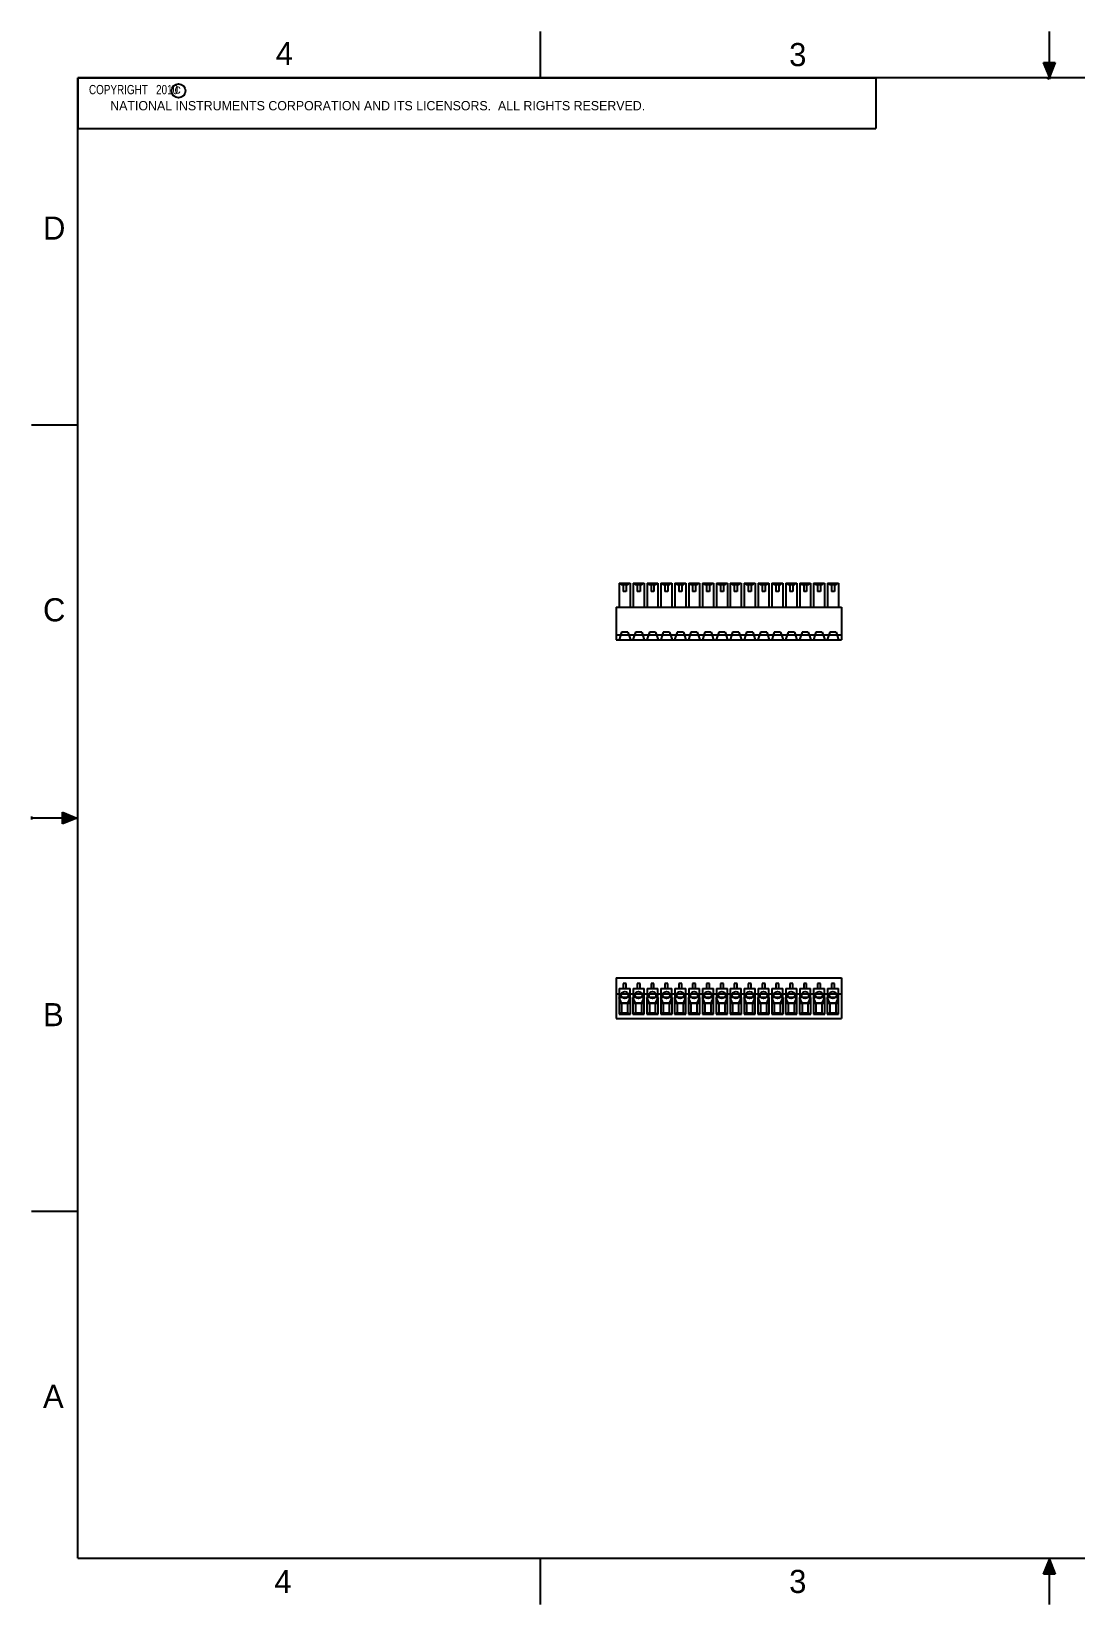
# Model space of a CAD drawing. Header units: inches. Extents: x 0 to 22, y 0 to 17.
# Drawn here: x 0 to 11.28, y 0 to 17 of the extents above; entities that cross this region are included whole.
import ezdxf

# ---------------------------------------------------------------- set-up
doc = ezdxf.new("R2010")
doc.units = ezdxf.units.IN
doc.header["$LTSCALE"] = 1.21
doc.header["$MEASUREMENT"] = 0
doc.layers.get('0').update_dxf_attribs({"linetype": 'CONTINUOUS'})
doc.styles.get("Standard").update_dxf_attribs({"font": 'txt', "width": 0.8})

msp = doc.modelspace()

# ---------------------------------------------------------------- hatches: boundary and pattern name
at = {"linetype": 'CONTINUOUS'}
for points in [[(11, 16.51), (10.938, 16.666), (11.062, 16.666)], [(0.334, 8.562), (0.49, 8.5), (0.334, 8.438)], [(10.938, 0.329), (11, 0.485), (11.062, 0.329)]]:
    msp.add_hatch(color=2, dxfattribs=at).paths.add_polyline_path(points)

# ---------------------------------------------------------------- linework, layer by layer
at = {"color": 2, "linetype": 'CONTINUOUS'}
for p, q in [((5.5, 16.5), (5.5, 17)), ((11, 16.485), (11, 17)), ((11, 16.51), (10.938, 16.666)), ((10.938, 16.666), (11.062, 16.666)), ((11.062, 16.666), (11, 16.51)), ((0.5, 16.5), (9.125, 16.5)), ((0.5, 16.5), (0.5, 15.953)), ((9.125, 16.5), (9.125, 15.953)), ((11.015, 16.515), (10.985, 16.485)), ((10.985, 16.485), (11, 16.515)), ((11, 16.485), (11.015, 16.515)), ((0.5, 15.953), (9.125, 15.953)), ((0, 12.75), (0.5, 12.75)), ((0, 8.515), (0, 8.485)), ((0.334, 8.438), (0.334, 8.562)), ((0.334, 8.562), (0.49, 8.5)), ((0.49, 8.5), (0, 8.5)), ((0.49, 8.5), (0.334, 8.438)), ((0, 4.25), (0.5, 4.25)), ((5.5, 0), (5.5, 0.5)), ((10.938, 0.329), (11, 0.485)), ((11, 0.485), (11.062, 0.329)), ((11, 0), (11, 0.485)), ((11.062, 0.329), (10.938, 0.329))]:
    msp.add_line(p, q, dxfattribs=at)
at = {"color": 7, "linetype": 'CONTINUOUS'}
for p, q in [((6.352, 11.037), (6.352, 10.777)), ((6.352, 11.037), (6.47, 11.037)), ((6.373, 11.02), (6.373, 11.037)), ((6.449, 11.02), (6.373, 11.02)), ((6.395, 11.037), (6.395, 10.949)), ((6.427, 10.949), (6.395, 10.949)), ((6.427, 11.037), (6.427, 10.949)), ((6.449, 11.02), (6.449, 11.037)), ((6.47, 11.037), (6.47, 10.777)), ((6.502, 11.037), (6.502, 10.777)), ((6.502, 11.037), (6.62, 11.037)), ((6.523, 11.02), (6.523, 11.037)), ((6.599, 11.02), (6.523, 11.02)), ((6.545, 11.037), (6.545, 10.949)), ((6.577, 10.949), (6.545, 10.949)), ((6.577, 11.037), (6.577, 10.949)), ((6.599, 11.02), (6.599, 11.037)), ((6.62, 11.037), (6.62, 10.777)), ((6.652, 11.037), (6.652, 10.777)), ((6.652, 11.037), (6.77, 11.037)), ((6.673, 11.02), (6.673, 11.037)), ((6.749, 11.02), (6.673, 11.02)), ((6.695, 11.037), (6.695, 10.949)), ((6.727, 10.949), (6.695, 10.949)), ((6.727, 11.037), (6.727, 10.949)), ((6.749, 11.02), (6.749, 11.037)), ((6.77, 11.037), (6.77, 10.777)), ((6.802, 11.037), (6.802, 10.777)), ((6.802, 11.037), (6.92, 11.037)), ((6.823, 11.02), (6.823, 11.037)), ((6.899, 11.02), (6.823, 11.02)), ((6.845, 11.037), (6.845, 10.949)), ((6.877, 10.949), (6.845, 10.949)), ((6.877, 11.037), (6.877, 10.949)), ((6.899, 11.02), (6.899, 11.037)), ((6.92, 11.037), (6.92, 10.777)), ((6.952, 11.037), (6.952, 10.777)), ((6.952, 11.037), (7.07, 11.037)), ((6.973, 11.02), (6.973, 11.037)), ((7.049, 11.02), (6.973, 11.02)), ((6.995, 11.037), (6.995, 10.949)), ((7.027, 10.949), (6.995, 10.949)), ((7.027, 11.037), (7.027, 10.949)), ((7.049, 11.02), (7.049, 11.037)), ((7.07, 11.037), (7.07, 10.777)), ((7.102, 11.037), (7.102, 10.777)), ((7.102, 11.037), (7.22, 11.037)), ((7.123, 11.02), (7.123, 11.037)), ((7.199, 11.02), (7.123, 11.02)), ((7.145, 11.037), (7.145, 10.949)), ((7.177, 10.949), (7.145, 10.949)), ((7.177, 11.037), (7.177, 10.949)), ((7.199, 11.02), (7.199, 11.037)), ((7.22, 11.037), (7.22, 10.777)), ((7.252, 11.037), (7.252, 10.777)), ((7.252, 11.037), (7.37, 11.037)), ((7.273, 11.02), (7.273, 11.037)), ((7.349, 11.02), (7.273, 11.02)), ((7.295, 11.037), (7.295, 10.949)), ((7.327, 10.949), (7.295, 10.949)), ((7.327, 11.037), (7.327, 10.949)), ((7.349, 11.02), (7.349, 11.037)), ((7.37, 11.037), (7.37, 10.777)), ((7.402, 11.037), (7.402, 10.777)), ((7.402, 11.037), (7.52, 11.037)), ((7.423, 11.02), (7.423, 11.037)), ((7.499, 11.02), (7.423, 11.02)), ((7.445, 11.037), (7.445, 10.949)), ((7.477, 10.949), (7.445, 10.949)), ((7.477, 11.037), (7.477, 10.949)), ((7.499, 11.02), (7.499, 11.037)), ((7.52, 11.037), (7.52, 10.777)), ((7.552, 11.037), (7.552, 10.777)), ((7.552, 11.037), (7.67, 11.037)), ((7.573, 11.02), (7.573, 11.037)), ((7.649, 11.02), (7.573, 11.02)), ((7.595, 11.037), (7.595, 10.949)), ((7.627, 10.949), (7.595, 10.949)), ((7.627, 11.037), (7.627, 10.949)), ((7.649, 11.02), (7.649, 11.037)), ((7.67, 11.037), (7.67, 10.777)), ((7.702, 11.037), (7.702, 10.777)), ((7.702, 11.037), (7.82, 11.037)), ((7.723, 11.02), (7.723, 11.037)), ((7.799, 11.02), (7.723, 11.02)), ((7.745, 11.037), (7.745, 10.949)), ((7.777, 10.949), (7.745, 10.949)), ((7.777, 11.037), (7.777, 10.949)), ((7.799, 11.02), (7.799, 11.037)), ((7.82, 11.037), (7.82, 10.777)), ((7.852, 11.037), (7.852, 10.777)), ((7.852, 11.037), (7.97, 11.037)), ((7.873, 11.02), (7.873, 11.037)), ((7.949, 11.02), (7.873, 11.02)), ((7.895, 11.037), (7.895, 10.949)), ((7.927, 10.949), (7.895, 10.949)), ((7.927, 11.037), (7.927, 10.949)), ((7.949, 11.02), (7.949, 11.037)), ((7.97, 11.037), (7.97, 10.777)), ((8.002, 11.037), (8.12, 11.037)), ((8.002, 11.037), (8.002, 10.777)), ((8.023, 11.02), (8.023, 11.037)), ((8.099, 11.02), (8.023, 11.02)), ((8.045, 11.037), (8.045, 10.949)), ((8.077, 10.949), (8.045, 10.949)), ((8.077, 11.037), (8.077, 10.949)), ((8.099, 11.02), (8.099, 11.037)), ((8.12, 11.037), (8.12, 10.777)), ((8.152, 11.037), (8.27, 11.037)), ((8.152, 11.037), (8.152, 10.777)), ((8.173, 11.02), (8.173, 11.037)), ((8.249, 11.02), (8.173, 11.02)), ((8.195, 11.037), (8.195, 10.949)), ((8.227, 10.949), (8.195, 10.949)), ((8.227, 11.037), (8.227, 10.949)), ((8.249, 11.02), (8.249, 11.037)), ((8.27, 11.037), (8.27, 10.777)), ((8.302, 11.037), (8.42, 11.037)), ((8.302, 11.037), (8.302, 10.777)), ((8.323, 11.02), (8.323, 11.037)), ((8.399, 11.02), (8.323, 11.02)), ((8.345, 11.037), (8.345, 10.949)), ((8.377, 10.949), (8.345, 10.949)), ((8.377, 11.037), (8.377, 10.949)), ((8.399, 11.02), (8.399, 11.037)), ((8.42, 11.037), (8.42, 10.777)), ((8.452, 11.037), (8.57, 11.037)), ((8.452, 11.037), (8.452, 10.777)), ((8.473, 11.02), (8.473, 11.037)), ((8.549, 11.02), (8.473, 11.02)), ((8.495, 11.037), (8.495, 10.949)), ((8.527, 10.949), (8.495, 10.949)), ((8.527, 11.037), (8.527, 10.949)), ((8.549, 11.02), (8.549, 11.037)), ((8.57, 11.037), (8.57, 10.777)), ((8.602, 11.037), (8.72, 11.037)), ((8.602, 11.037), (8.602, 10.777)), ((8.623, 11.02), (8.623, 11.037)), ((8.699, 11.02), (8.623, 11.02)), ((8.645, 11.037), (8.645, 10.949)), ((8.677, 10.949), (8.645, 10.949)), ((8.677, 11.037), (8.677, 10.949)), ((8.699, 11.02), (8.699, 11.037)), ((8.72, 11.037), (8.72, 10.777)), ((6.32, 10.777), (6.32, 10.427)), ((6.32, 10.777), (8.752, 10.777)), ((8.752, 10.777), (8.752, 10.427)), ((6.32, 10.478), (8.752, 10.478)), ((6.32, 10.427), (8.752, 10.427)), ((6.377, 10.509), (6.35, 10.427)), ((6.445, 10.509), (6.377, 10.509)), ((6.445, 10.509), (6.472, 10.427)), ((6.527, 10.509), (6.5, 10.427)), ((6.595, 10.509), (6.527, 10.509)), ((6.595, 10.509), (6.622, 10.427)), ((6.677, 10.509), (6.65, 10.427)), ((6.745, 10.509), (6.677, 10.509)), ((6.745, 10.509), (6.772, 10.427)), ((6.827, 10.509), (6.8, 10.427)), ((6.895, 10.509), (6.827, 10.509)), ((6.895, 10.509), (6.922, 10.427)), ((6.977, 10.509), (6.95, 10.427)), ((7.045, 10.509), (6.977, 10.509)), ((7.045, 10.509), (7.072, 10.427)), ((7.127, 10.509), (7.1, 10.427)), ((7.195, 10.509), (7.127, 10.509)), ((7.195, 10.509), (7.222, 10.427)), ((7.277, 10.509), (7.25, 10.427)), ((7.345, 10.509), (7.277, 10.509)), ((7.345, 10.509), (7.372, 10.427)), ((7.427, 10.509), (7.4, 10.427)), ((7.495, 10.509), (7.427, 10.509)), ((7.495, 10.509), (7.522, 10.427)), ((7.577, 10.509), (7.55, 10.427)), ((7.645, 10.509), (7.577, 10.509)), ((7.645, 10.509), (7.672, 10.427)), ((7.727, 10.509), (7.7, 10.427)), ((7.795, 10.509), (7.727, 10.509)), ((7.795, 10.509), (7.822, 10.427)), ((7.877, 10.509), (7.85, 10.427)), ((7.945, 10.509), (7.877, 10.509)), ((7.945, 10.509), (7.972, 10.427)), ((8.027, 10.509), (8, 10.427)), ((8.095, 10.509), (8.027, 10.509)), ((8.095, 10.509), (8.122, 10.427)), ((8.177, 10.509), (8.15, 10.427)), ((8.245, 10.509), (8.177, 10.509)), ((8.245, 10.509), (8.272, 10.427)), ((8.327, 10.509), (8.3, 10.427)), ((8.395, 10.509), (8.327, 10.509)), ((8.395, 10.509), (8.422, 10.427)), ((8.477, 10.509), (8.45, 10.427)), ((8.545, 10.509), (8.477, 10.509)), ((8.545, 10.509), (8.572, 10.427)), ((8.627, 10.509), (8.6, 10.427)), ((8.695, 10.509), (8.627, 10.509)), ((8.695, 10.509), (8.722, 10.427)), ((6.32, 6.771), (6.32, 6.334)), ((6.32, 6.771), (8.752, 6.771)), ((6.352, 6.658), (6.352, 6.499)), ((6.352, 6.658), (6.47, 6.658)), ((6.395, 6.71), (6.395, 6.658)), ((6.427, 6.71), (6.395, 6.71)), ((6.427, 6.658), (6.427, 6.71)), ((6.47, 6.499), (6.47, 6.658)), ((6.502, 6.658), (6.502, 6.499)), ((6.502, 6.658), (6.62, 6.658)), ((6.545, 6.71), (6.545, 6.658)), ((6.577, 6.71), (6.545, 6.71)), ((6.577, 6.658), (6.577, 6.71)), ((6.62, 6.499), (6.62, 6.658)), ((6.652, 6.658), (6.652, 6.499)), ((6.652, 6.658), (6.77, 6.658)), ((6.695, 6.71), (6.695, 6.658)), ((6.727, 6.71), (6.695, 6.71)), ((6.727, 6.658), (6.727, 6.71)), ((6.77, 6.499), (6.77, 6.658)), ((6.802, 6.658), (6.802, 6.499)), ((6.802, 6.658), (6.92, 6.658)), ((6.845, 6.71), (6.845, 6.658)), ((6.877, 6.71), (6.845, 6.71)), ((6.877, 6.658), (6.877, 6.71)), ((6.92, 6.499), (6.92, 6.658)), ((6.952, 6.658), (6.952, 6.499)), ((6.952, 6.658), (7.07, 6.658)), ((6.995, 6.71), (6.995, 6.658)), ((7.027, 6.71), (6.995, 6.71)), ((7.027, 6.658), (7.027, 6.71)), ((7.07, 6.499), (7.07, 6.658)), ((7.102, 6.658), (7.102, 6.499)), ((7.102, 6.658), (7.22, 6.658)), ((7.145, 6.71), (7.145, 6.658)), ((7.177, 6.71), (7.145, 6.71)), ((7.177, 6.658), (7.177, 6.71)), ((7.22, 6.499), (7.22, 6.658)), ((7.252, 6.658), (7.252, 6.499)), ((7.252, 6.658), (7.37, 6.658)), ((7.295, 6.71), (7.295, 6.658)), ((7.327, 6.71), (7.295, 6.71)), ((7.327, 6.658), (7.327, 6.71)), ((7.37, 6.499), (7.37, 6.658)), ((7.402, 6.658), (7.402, 6.499)), ((7.402, 6.658), (7.52, 6.658)), ((7.445, 6.71), (7.445, 6.658)), ((7.477, 6.71), (7.445, 6.71)), ((7.477, 6.658), (7.477, 6.71)), ((7.52, 6.499), (7.52, 6.658)), ((7.552, 6.658), (7.552, 6.499)), ((7.552, 6.658), (7.67, 6.658)), ((7.595, 6.71), (7.595, 6.658)), ((7.627, 6.71), (7.595, 6.71)), ((7.627, 6.658), (7.627, 6.71)), ((7.67, 6.499), (7.67, 6.658)), ((7.702, 6.658), (7.702, 6.499)), ((7.702, 6.658), (7.82, 6.658)), ((7.777, 6.71), (7.745, 6.71)), ((7.745, 6.71), (7.745, 6.658)), ((7.777, 6.658), (7.777, 6.71)), ((7.82, 6.499), (7.82, 6.658)), ((7.852, 6.658), (7.97, 6.658)), ((7.852, 6.658), (7.852, 6.499)), ((7.927, 6.71), (7.895, 6.71)), ((7.895, 6.71), (7.895, 6.658)), ((7.927, 6.658), (7.927, 6.71)), ((7.97, 6.499), (7.97, 6.658)), ((8.002, 6.658), (8.12, 6.658)), ((8.002, 6.658), (8.002, 6.499)), ((8.077, 6.71), (8.045, 6.71)), ((8.045, 6.71), (8.045, 6.658)), ((8.077, 6.658), (8.077, 6.71)), ((8.12, 6.499), (8.12, 6.658)), ((8.152, 6.658), (8.27, 6.658)), ((8.152, 6.658), (8.152, 6.499)), ((8.227, 6.71), (8.195, 6.71)), ((8.195, 6.71), (8.195, 6.658)), ((8.227, 6.658), (8.227, 6.71)), ((8.27, 6.499), (8.27, 6.658)), ((8.302, 6.658), (8.42, 6.658)), ((8.302, 6.658), (8.302, 6.499)), ((8.377, 6.71), (8.345, 6.71)), ((8.345, 6.71), (8.345, 6.658)), ((8.377, 6.658), (8.377, 6.71)), ((8.42, 6.499), (8.42, 6.658)), ((8.452, 6.658), (8.57, 6.658)), ((8.452, 6.658), (8.452, 6.499)), ((8.527, 6.71), (8.495, 6.71)), ((8.495, 6.71), (8.495, 6.658)), ((8.527, 6.658), (8.527, 6.71)), ((8.57, 6.499), (8.57, 6.658)), ((8.602, 6.658), (8.72, 6.658)), ((8.602, 6.658), (8.602, 6.499)), ((8.677, 6.71), (8.645, 6.71)), ((8.645, 6.71), (8.645, 6.658)), ((8.677, 6.658), (8.677, 6.71)), ((8.72, 6.499), (8.72, 6.658)), ((8.752, 6.771), (8.752, 6.334)), ((6.32, 6.599), (8.752, 6.599)), ((6.35, 6.559), (6.35, 6.38)), ((6.377, 6.499), (6.35, 6.559)), ((6.472, 6.559), (6.35, 6.559)), ((6.352, 6.499), (6.47, 6.499)), ((6.377, 6.499), (6.377, 6.393)), ((6.445, 6.499), (6.377, 6.499)), ((6.445, 6.499), (6.472, 6.559)), ((6.445, 6.393), (6.445, 6.499)), ((6.472, 6.38), (6.472, 6.559)), ((6.5, 6.559), (6.5, 6.38)), ((6.527, 6.499), (6.5, 6.559)), ((6.622, 6.559), (6.5, 6.559)), ((6.502, 6.499), (6.62, 6.499)), ((6.527, 6.499), (6.527, 6.393)), ((6.595, 6.499), (6.527, 6.499)), ((6.595, 6.499), (6.622, 6.559)), ((6.595, 6.393), (6.595, 6.499)), ((6.622, 6.38), (6.622, 6.559)), ((6.65, 6.559), (6.65, 6.38)), ((6.677, 6.499), (6.65, 6.559)), ((6.772, 6.559), (6.65, 6.559)), ((6.652, 6.499), (6.77, 6.499)), ((6.677, 6.499), (6.677, 6.393)), ((6.745, 6.499), (6.677, 6.499)), ((6.745, 6.499), (6.772, 6.559)), ((6.745, 6.393), (6.745, 6.499)), ((6.772, 6.38), (6.772, 6.559)), ((6.8, 6.559), (6.8, 6.38)), ((6.827, 6.499), (6.8, 6.559)), ((6.922, 6.559), (6.8, 6.559)), ((6.802, 6.499), (6.92, 6.499)), ((6.827, 6.499), (6.827, 6.393)), ((6.895, 6.499), (6.827, 6.499)), ((6.895, 6.499), (6.922, 6.559)), ((6.895, 6.393), (6.895, 6.499)), ((6.922, 6.38), (6.922, 6.559)), ((6.95, 6.559), (6.95, 6.38)), ((6.977, 6.499), (6.95, 6.559)), ((7.072, 6.559), (6.95, 6.559)), ((6.952, 6.499), (7.07, 6.499)), ((6.977, 6.499), (6.977, 6.393)), ((7.045, 6.499), (6.977, 6.499)), ((7.045, 6.499), (7.072, 6.559)), ((7.045, 6.393), (7.045, 6.499)), ((7.072, 6.38), (7.072, 6.559)), ((7.1, 6.559), (7.1, 6.38)), ((7.127, 6.499), (7.1, 6.559)), ((7.222, 6.559), (7.1, 6.559)), ((7.102, 6.499), (7.22, 6.499)), ((7.127, 6.499), (7.127, 6.393)), ((7.195, 6.499), (7.127, 6.499)), ((7.195, 6.499), (7.222, 6.559)), ((7.195, 6.393), (7.195, 6.499)), ((7.222, 6.38), (7.222, 6.559)), ((7.25, 6.559), (7.25, 6.38)), ((7.277, 6.499), (7.25, 6.559)), ((7.372, 6.559), (7.25, 6.559)), ((7.252, 6.499), (7.37, 6.499)), ((7.277, 6.499), (7.277, 6.393)), ((7.345, 6.499), (7.277, 6.499)), ((7.345, 6.499), (7.372, 6.559)), ((7.345, 6.393), (7.345, 6.499)), ((7.372, 6.38), (7.372, 6.559)), ((7.4, 6.559), (7.4, 6.38)), ((7.427, 6.499), (7.4, 6.559)), ((7.522, 6.559), (7.4, 6.559)), ((7.402, 6.499), (7.52, 6.499)), ((7.427, 6.499), (7.427, 6.393)), ((7.495, 6.499), (7.427, 6.499)), ((7.495, 6.499), (7.522, 6.559)), ((7.495, 6.393), (7.495, 6.499)), ((7.522, 6.38), (7.522, 6.559)), ((7.672, 6.559), (7.55, 6.559)), ((7.55, 6.559), (7.55, 6.38)), ((7.577, 6.499), (7.55, 6.559)), ((7.552, 6.499), (7.67, 6.499)), ((7.645, 6.499), (7.577, 6.499)), ((7.577, 6.499), (7.577, 6.393)), ((7.645, 6.499), (7.672, 6.559)), ((7.645, 6.393), (7.645, 6.499)), ((7.672, 6.38), (7.672, 6.559)), ((7.822, 6.559), (7.7, 6.559)), ((7.7, 6.559), (7.7, 6.38)), ((7.727, 6.499), (7.7, 6.559)), ((7.702, 6.499), (7.82, 6.499)), ((7.795, 6.499), (7.727, 6.499)), ((7.727, 6.499), (7.727, 6.393)), ((7.795, 6.499), (7.822, 6.559)), ((7.795, 6.393), (7.795, 6.499)), ((7.822, 6.38), (7.822, 6.559)), ((7.972, 6.559), (7.85, 6.559)), ((7.85, 6.559), (7.85, 6.38)), ((7.877, 6.499), (7.85, 6.559)), ((7.852, 6.499), (7.97, 6.499)), ((7.945, 6.499), (7.877, 6.499)), ((7.877, 6.499), (7.877, 6.393)), ((7.945, 6.499), (7.972, 6.559)), ((7.945, 6.393), (7.945, 6.499)), ((7.972, 6.38), (7.972, 6.559)), ((8.122, 6.559), (8, 6.559)), ((8, 6.559), (8, 6.38)), ((8.027, 6.499), (8, 6.559)), ((8.002, 6.499), (8.12, 6.499)), ((8.095, 6.499), (8.027, 6.499)), ((8.027, 6.499), (8.027, 6.393)), ((8.095, 6.499), (8.122, 6.559)), ((8.095, 6.393), (8.095, 6.499)), ((8.122, 6.38), (8.122, 6.559)), ((8.272, 6.559), (8.15, 6.559)), ((8.177, 6.499), (8.15, 6.559)), ((8.15, 6.559), (8.15, 6.38)), ((8.152, 6.499), (8.27, 6.499)), ((8.245, 6.499), (8.177, 6.499)), ((8.177, 6.499), (8.177, 6.393)), ((8.245, 6.499), (8.272, 6.559)), ((8.245, 6.393), (8.245, 6.499)), ((8.272, 6.38), (8.272, 6.559)), ((8.422, 6.559), (8.3, 6.559)), ((8.327, 6.499), (8.3, 6.559)), ((8.3, 6.559), (8.3, 6.38)), ((8.302, 6.499), (8.42, 6.499)), ((8.395, 6.499), (8.327, 6.499)), ((8.327, 6.499), (8.327, 6.393)), ((8.395, 6.499), (8.422, 6.559)), ((8.395, 6.393), (8.395, 6.499)), ((8.422, 6.38), (8.422, 6.559)), ((8.572, 6.559), (8.45, 6.559)), ((8.45, 6.559), (8.45, 6.38)), ((8.477, 6.499), (8.45, 6.559)), ((8.452, 6.499), (8.57, 6.499)), ((8.545, 6.499), (8.477, 6.499)), ((8.477, 6.499), (8.477, 6.393)), ((8.545, 6.499), (8.572, 6.559)), ((8.545, 6.393), (8.545, 6.499)), ((8.572, 6.38), (8.572, 6.559)), ((8.722, 6.559), (8.6, 6.559)), ((8.627, 6.499), (8.6, 6.559)), ((8.6, 6.559), (8.6, 6.38)), ((8.602, 6.499), (8.72, 6.499)), ((8.695, 6.499), (8.627, 6.499)), ((8.627, 6.499), (8.627, 6.393)), ((8.695, 6.499), (8.722, 6.559)), ((8.695, 6.393), (8.695, 6.499)), ((8.722, 6.38), (8.722, 6.559)), ((6.32, 6.334), (8.752, 6.334)), ((6.377, 6.393), (6.35, 6.38)), ((6.35, 6.38), (6.472, 6.38)), ((6.377, 6.393), (6.445, 6.393)), ((6.445, 6.393), (6.472, 6.38)), ((6.527, 6.393), (6.5, 6.38)), ((6.5, 6.38), (6.622, 6.38)), ((6.527, 6.393), (6.595, 6.393)), ((6.595, 6.393), (6.622, 6.38)), ((6.677, 6.393), (6.65, 6.38)), ((6.65, 6.38), (6.772, 6.38)), ((6.677, 6.393), (6.745, 6.393)), ((6.745, 6.393), (6.772, 6.38)), ((6.827, 6.393), (6.8, 6.38)), ((6.8, 6.38), (6.922, 6.38)), ((6.827, 6.393), (6.895, 6.393)), ((6.895, 6.393), (6.922, 6.38)), ((6.977, 6.393), (6.95, 6.38)), ((6.95, 6.38), (7.072, 6.38)), ((6.977, 6.393), (7.045, 6.393)), ((7.045, 6.393), (7.072, 6.38)), ((7.127, 6.393), (7.1, 6.38)), ((7.1, 6.38), (7.222, 6.38)), ((7.127, 6.393), (7.195, 6.393)), ((7.195, 6.393), (7.222, 6.38)), ((7.277, 6.393), (7.25, 6.38)), ((7.25, 6.38), (7.372, 6.38)), ((7.277, 6.393), (7.345, 6.393)), ((7.345, 6.393), (7.372, 6.38)), ((7.427, 6.393), (7.4, 6.38)), ((7.4, 6.38), (7.522, 6.38)), ((7.427, 6.393), (7.495, 6.393)), ((7.495, 6.393), (7.522, 6.38)), ((7.577, 6.393), (7.55, 6.38)), ((7.55, 6.38), (7.672, 6.38)), ((7.577, 6.393), (7.645, 6.393)), ((7.645, 6.393), (7.672, 6.38)), ((7.727, 6.393), (7.7, 6.38)), ((7.7, 6.38), (7.822, 6.38)), ((7.727, 6.393), (7.795, 6.393)), ((7.795, 6.393), (7.822, 6.38)), ((7.877, 6.393), (7.85, 6.38)), ((7.85, 6.38), (7.972, 6.38)), ((7.877, 6.393), (7.945, 6.393)), ((7.945, 6.393), (7.972, 6.38)), ((8.027, 6.393), (8, 6.38)), ((8, 6.38), (8.122, 6.38)), ((8.027, 6.393), (8.095, 6.393)), ((8.095, 6.393), (8.122, 6.38)), ((8.177, 6.393), (8.15, 6.38)), ((8.15, 6.38), (8.272, 6.38)), ((8.177, 6.393), (8.245, 6.393)), ((8.245, 6.393), (8.272, 6.38)), ((8.327, 6.393), (8.3, 6.38)), ((8.3, 6.38), (8.422, 6.38)), ((8.327, 6.393), (8.395, 6.393)), ((8.395, 6.393), (8.422, 6.38)), ((8.477, 6.393), (8.45, 6.38)), ((8.45, 6.38), (8.572, 6.38)), ((8.477, 6.393), (8.545, 6.393)), ((8.545, 6.393), (8.572, 6.38)), ((8.627, 6.393), (8.6, 6.38)), ((8.6, 6.38), (8.722, 6.38)), ((8.627, 6.393), (8.695, 6.393)), ((8.695, 6.393), (8.722, 6.38))]:
    msp.add_line(p, q, dxfattribs=at)
at = {"color": 7, "linetype": 'CONTINUOUS', "const_width": 0.02}
for points in [[(0.5, 16.5), (0.5, 0.5)], [(21.5, 16.5), (0.5, 16.5)], [(0.5, 0.5), (21.5, 0.5)]]:
    msp.add_lwpolyline(points, dxfattribs=at)
at = {"color": 2, "linetype": 'CONTINUOUS'}
msp.add_circle((1.589, 16.359), 0.0754, dxfattribs=at)
at = {"color": 7, "linetype": 'CONTINUOUS'}
for centre in [(6.411, 6.586), (6.561, 6.586), (6.711, 6.586), (6.861, 6.586), (7.011, 6.586), (7.161, 6.586), (7.311, 6.586), (7.461, 6.586), (7.611, 6.586), (7.761, 6.586), (7.911, 6.586), (8.061, 6.586), (8.211, 6.586), (8.361, 6.586), (8.511, 6.586), (8.661, 6.586)]:
    msp.add_circle(centre, 0.0376, dxfattribs=at)

# ---------------------------------------------------------------- texts
at = {"color": 2, "linetype": 'CONTINUOUS'}
for s, height, p in [('4', 0.25, (2.64, 16.637)), ('3', 0.25, (8.188, 16.625)), ('c', 0.1, (1.546, 16.328)), ('NATIONAL INSTRUMENTS CORPORATION AND ITS LICENSORS.  ALL RIGHTS RESERVED.', 0.1, (0.851, 16.148)), ('D', 0.25, (0.125, 14.75)), ('C', 0.25, (0.125, 10.625)), ('B', 0.25, (0.125, 6.25)), ('A', 0.25, (0.125, 2.125)), ('4', 0.25, (2.625, 0.125)), ('3', 0.25, (8.188, 0.125))]:
    msp.add_text(s, height=height, dxfattribs=at).set_placement(p)
at = {"color": 2, "linetype": 'CONTINUOUS', "insert": (0.562, 16.422), "char_height": 0.1, "width": 1.44, "attachment_point": 1}
msp.add_mtext('  COPYRIGHT   2010', dxfattribs=at)

doc.saveas('drawing.dxf')
